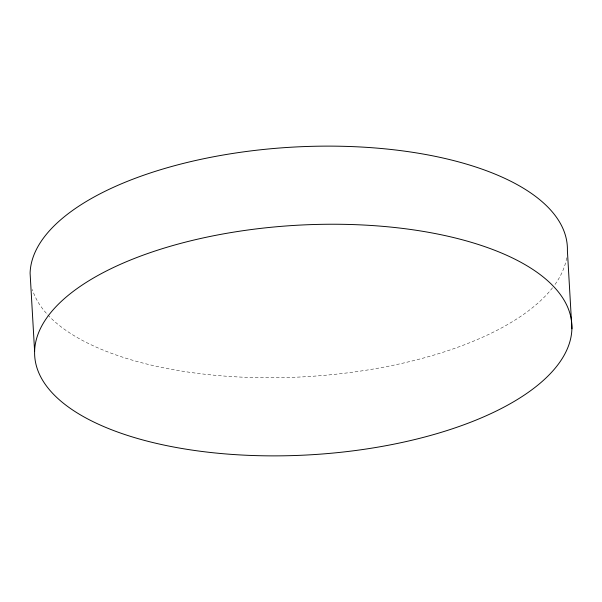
<?xml version="1.0" encoding="UTF-8"?>
<svg xmlns="http://www.w3.org/2000/svg" width="602" height="602" viewBox="0 0 602 602"><rect width="100%" height="100%" fill="white"/><g stroke="black" fill="none" stroke-linecap="round" stroke-linejoin="round"><path stroke-width="0.45" stroke-dasharray="3.01 2.26" d="M566.693 257.761A269.034 114.974 -3.3 0 1 554.6 285.024M552.531 287.779A269.034 114.974 -3.3 0 1 271.449 377.763A269.034 114.974 -3.3 0 1 32.38 289.509"/><path stroke-width="0.9" d="M571.9 328.79A269.034 114.974 -3.3 0 0 171.72 245.864A269.034 114.974 -3.3 0 0 166.129 445.518A269.034 114.974 -3.3 0 0 571.9 328.79L567.393 250.673A269.034 114.974 -3.3 0 0 301.978 146.67A269.034 114.974 -3.3 0 0 30.1 273.21L34.607 351.327"/></g></svg>
